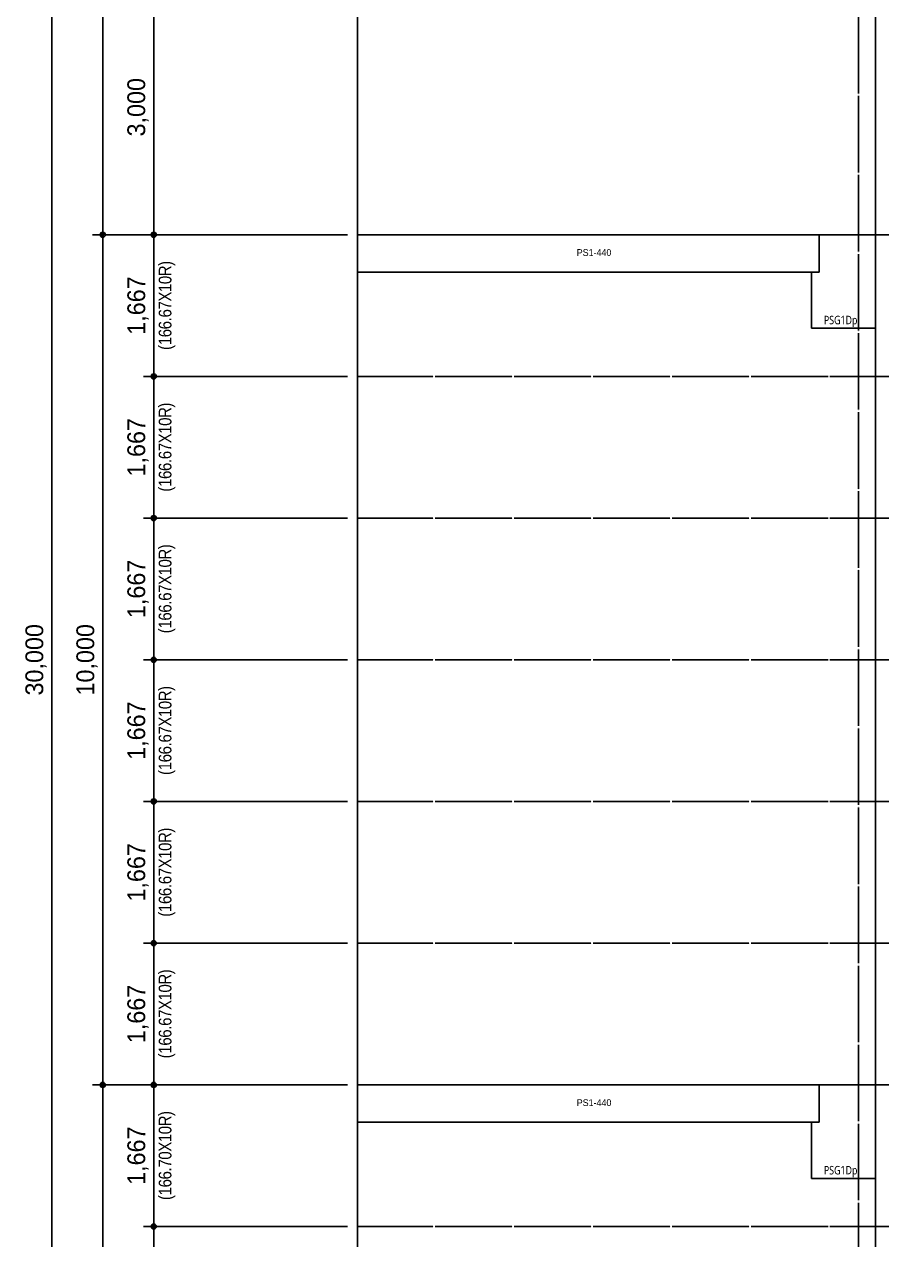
# Model space of a CAD drawing. Header units: millimetres. Extents: x 11948722 to 13111668, y -10771712 to -10232988.
# Drawn here: x 12635847 to 12645941, y -10483525 to -10469229 of the extents above; entities that cross this region are included whole.
import ezdxf
from ezdxf.enums import TextEntityAlignment as Align

# ---------------------------------------------------------------- set-up
doc = ezdxf.new("R2010")
doc.units = ezdxf.units.MM
doc.header["$LTSCALE"] = 150
doc.header["$MEASUREMENT"] = 0
doc.linetypes.add('CEN', pattern=[6.2, 6, -0.1, 0, -0.1])
doc.layers.get('0').update_dxf_attribs({"linetype": 'CONTINUOUS'})
doc.layers.get('Defpoints').update_dxf_attribs({"color": 117, "linetype": 'CONTINUOUS'})
for name, color, linetype in [('A-중심선', 10, 'CEN'), ('CON-C', 2, 'CONTINUOUS'), ('Xref-계단단면도$0$3 dim0', 7, 'CONTINUOUS')]:
    doc.layers.add(name, color=color, linetype=linetype)
doc.styles.get("Standard").update_dxf_attribs({"font": 'NanumGothic.ttf'})
doc.styles.add('Xref-계단단면도$0$나눔고딕 Se', font='')
doc.styles.add('Xref-계단단면도$0$돋움', font='')
doc.styles.get('Xref-계단단면도$0$나눔고딕 Se').set_extended_font_data('Dotum')
doc.styles.get('Xref-계단단면도$0$돋움').set_extended_font_data('Dotum')
doc.dimstyles.new('Xref-계단단면도$0$A1-100', dxfattribs={"dimtxt": 3, "dimasz": 1, "dimexe": 2, "dimexo": 2, "dimgap": 1, "dimtad": 1, "dimdec": 0, "dimzin": 12, "dimdsep": 46, "dimlunit": 6, "dimtxsty": 'Xref-계단단면도$0$나눔고딕 Se', "dimblk1": 'Xref-계단단면도$0$DIMDOT', "dimblk2": 'Xref-계단단면도$0$DIMDOT', "dimsah": 1, "dimcen": -1, "dimdle": 2, "dimclrd": 256, "dimclre": 256, "dimclrt": 3, "dimadec": 0, "dimazin": 0, "dimtfac": 1, "dimtdec": 0, "dimtix": 1, "dimtmove": 2, "dimatfit": 3, "dimldrblk": 'Xref-계단단면도$0$DIMDOT', "dimfxl": 1, "dimtvp": 1, "dimtolj": 1, "dimtzin": 12, "dimlwd": -1, "dimlwe": -1, "dimarcsym": 0})

# ---------------------------------------------------------------- blocks, each defined once
blk = doc.blocks.new('Xref-계단단면도$0$DIMDOT')
at = {"color": 0}
blk.add_line((-2, 0), (2, 0), dxfattribs=at)
for radius in [0.5, 0.25]:
    blk.add_circle((0, 0), radius, dxfattribs=at)
blk = doc.blocks.new('*D433')
at = {"layer": 'Defpoints', "color": 0, "ltscale": 1200}
for p in [(12636171, -10461704), (12639771, -10461704), (12639771, -10491704)]:
    blk.add_point(p, dxfattribs=at)
at = {"layer": 'Xref-계단단면도$0$3 dim0'}
for p, q in [((12639651, -10461704), (12636051, -10461704)), ((12636171, -10491644), (12636171, -10461764)), ((12639651, -10491704), (12636051, -10491704))]:
    blk.add_line(p, q, dxfattribs=at)
at = {"layer": 'Xref-계단단면도$0$3 dim0', "ltscale": 1200, "xscale": 60, "yscale": 60, "zscale": 60}
for p, rotation in [((12636171, -10461704), 90), ((12636171, -10491704), 270)]:
    blk.add_blockref('Xref-계단단면도$0$DIMDOT', p, dxfattribs=dict(at, rotation=rotation))
at = {"layer": 'Xref-계단단면도$0$3 dim0', "color": 3, "ltscale": 1200, "insert": (12635985, -10476704), "char_height": 210, "attachment_point": 5, "rotation": 90, "style": 'Xref-계단단면도$0$나눔고딕 Se'}
blk.add_mtext('\\A1;30,000', dxfattribs=at)
blk = doc.blocks.new('*D435')
at = {"layer": 'Defpoints', "color": 0, "ltscale": 1200}
for p in [(12636771, -10461704), (12639771, -10461704), (12639771, -10471704)]:
    blk.add_point(p, dxfattribs=at)
at = {"layer": 'Xref-계단단면도$0$3 dim0'}
for p, q in [((12639651, -10461704), (12636651, -10461704)), ((12636771, -10471644), (12636771, -10461764)), ((12639651, -10471704), (12636651, -10471704))]:
    blk.add_line(p, q, dxfattribs=at)
at = {"layer": 'Xref-계단단면도$0$3 dim0', "ltscale": 1200, "xscale": 60, "yscale": 60, "zscale": 60}
for p, rotation in [((12636771, -10461704), 90), ((12636771, -10471704), 270)]:
    blk.add_blockref('Xref-계단단면도$0$DIMDOT', p, dxfattribs=dict(at, rotation=rotation))
at = {"layer": 'Xref-계단단면도$0$3 dim0', "color": 3, "ltscale": 1200, "insert": (12636585, -10466704), "char_height": 210, "attachment_point": 5, "rotation": 90, "style": 'Xref-계단단면도$0$나눔고딕 Se'}
blk.add_mtext('\\A1;10,000', dxfattribs=at)
blk = doc.blocks.new('*D440')
at = {"layer": 'Defpoints', "color": 0, "ltscale": 1200}
for p in [(12636771, -10481704), (12639771, -10481704), (12639771, -10491704)]:
    blk.add_point(p, dxfattribs=at)
at = {"layer": 'Xref-계단단면도$0$3 dim0'}
for p, q in [((12639651, -10481704), (12636651, -10481704)), ((12636771, -10491644), (12636771, -10481764)), ((12639651, -10491704), (12636651, -10491704))]:
    blk.add_line(p, q, dxfattribs=at)
at = {"layer": 'Xref-계단단면도$0$3 dim0', "ltscale": 1200, "xscale": 60, "yscale": 60, "zscale": 60}
for p, rotation in [((12636771, -10481704), 90), ((12636771, -10491704), 270)]:
    blk.add_blockref('Xref-계단단면도$0$DIMDOT', p, dxfattribs=dict(at, rotation=rotation))
at = {"layer": 'Xref-계단단면도$0$3 dim0', "color": 3, "ltscale": 1200, "insert": (12636585, -10486704), "char_height": 210, "attachment_point": 5, "rotation": 90, "style": 'Xref-계단단면도$0$나눔고딕 Se'}
blk.add_mtext('\\A1;10,000', dxfattribs=at)
blk = doc.blocks.new('*D443')
at = {"layer": 'Defpoints', "color": 0, "ltscale": 1200}
for p in [(12636771, -10471704), (12639771, -10471704), (12639771, -10481704)]:
    blk.add_point(p, dxfattribs=at)
at = {"layer": 'Xref-계단단면도$0$3 dim0'}
for p, q in [((12639651, -10471704), (12636651, -10471704)), ((12636771, -10481644), (12636771, -10471764)), ((12639651, -10481704), (12636651, -10481704))]:
    blk.add_line(p, q, dxfattribs=at)
at = {"layer": 'Xref-계단단면도$0$3 dim0', "ltscale": 1200, "xscale": 60, "yscale": 60, "zscale": 60}
for p, rotation in [((12636771, -10471704), 90), ((12636771, -10481704), 270)]:
    blk.add_blockref('Xref-계단단면도$0$DIMDOT', p, dxfattribs=dict(at, rotation=rotation))
at = {"layer": 'Xref-계단단면도$0$3 dim0', "color": 3, "ltscale": 1200, "insert": (12636585, -10476704), "char_height": 210, "attachment_point": 5, "rotation": 90, "style": 'Xref-계단단면도$0$나눔고딕 Se'}
blk.add_mtext('\\A1;10,000', dxfattribs=at)
blk = doc.blocks.new('*D426')
at = {"layer": 'Defpoints', "color": 0, "ltscale": 1200}
for p in [(12637371, -10468704), (12639771, -10468704), (12639771, -10471704)]:
    blk.add_point(p, dxfattribs=at)
at = {"layer": 'Xref-계단단면도$0$3 dim0'}
for p, q in [((12639651, -10468704), (12637251, -10468704)), ((12637371, -10471644), (12637371, -10468764)), ((12639651, -10471704), (12637251, -10471704))]:
    blk.add_line(p, q, dxfattribs=at)
at = {"layer": 'Xref-계단단면도$0$3 dim0', "ltscale": 1200, "xscale": 60, "yscale": 60, "zscale": 60}
for p, rotation in [((12637371, -10468704), 90), ((12637371, -10471704), 270)]:
    blk.add_blockref('Xref-계단단면도$0$DIMDOT', p, dxfattribs=dict(at, rotation=rotation))
at = {"layer": 'Xref-계단단면도$0$3 dim0', "color": 3, "ltscale": 1200, "insert": (12637185, -10470204), "char_height": 210, "attachment_point": 5, "rotation": 90, "style": 'Xref-계단단면도$0$나눔고딕 Se'}
blk.add_mtext('\\A1;3,000', dxfattribs=at)
blk = doc.blocks.new('*D447')
at = {"layer": 'Defpoints', "color": 0, "ltscale": 1200}
for p in [(12639771, -10480037), (12637371, -10481704), (12639771, -10481704)]:
    blk.add_point(p, dxfattribs=at)
at = {"layer": 'Xref-계단단면도$0$3 dim0'}
for p, q in [((12639651, -10480037), (12637251, -10480037)), ((12637371, -10480097), (12637371, -10481644)), ((12639651, -10481704), (12637251, -10481704))]:
    blk.add_line(p, q, dxfattribs=at)
at = {"layer": 'Xref-계단단면도$0$3 dim0', "ltscale": 1200, "xscale": 60, "yscale": 60, "zscale": 60}
for p, rotation in [((12637371, -10480037), 90), ((12637371, -10481704), 270)]:
    blk.add_blockref('Xref-계단단면도$0$DIMDOT', p, dxfattribs=dict(at, rotation=rotation))
at = {"layer": 'Xref-계단단면도$0$3 dim0', "color": 3, "ltscale": 1200, "char_height": 210, "attachment_point": 5, "rotation": 90, "style": 'Xref-계단단면도$0$나눔고딕 Se'}
for s, insert in [('\\H0.714286x;\\W0.9;\\T0.95;(166.67X10R)', (12637527, -10480870)), ('\\A1;1,667', (12637185, -10480870))]:
    blk.add_mtext(s, dxfattribs=dict(at, insert=insert))
blk = doc.blocks.new('*D448')
at = {"layer": 'Defpoints', "color": 0, "ltscale": 1200}
for p in [(12639771, -10481704), (12637371, -10483370), (12639771, -10483370)]:
    blk.add_point(p, dxfattribs=at)
at = {"layer": 'Xref-계단단면도$0$3 dim0'}
for p, q in [((12639651, -10481704), (12637251, -10481704)), ((12637371, -10481764), (12637371, -10483310)), ((12639651, -10483370), (12637251, -10483370))]:
    blk.add_line(p, q, dxfattribs=at)
at = {"layer": 'Xref-계단단면도$0$3 dim0', "ltscale": 1200, "xscale": 60, "yscale": 60, "zscale": 60}
for p, rotation in [((12637371, -10481704), 90), ((12637371, -10483370), 270)]:
    blk.add_blockref('Xref-계단단면도$0$DIMDOT', p, dxfattribs=dict(at, rotation=rotation))
at = {"layer": 'Xref-계단단면도$0$3 dim0', "color": 3, "ltscale": 1200, "char_height": 210, "attachment_point": 5, "rotation": 90, "style": 'Xref-계단단면도$0$나눔고딕 Se'}
for s, insert in [('{\\H0.71429x;\\W0.9;\\T0.95;(166.70X10R)}', (12637527, -10482537)), ('\\A1;1,667', (12637185, -10482537))]:
    blk.add_mtext(s, dxfattribs=dict(at, insert=insert))
blk = doc.blocks.new('*D449')
at = {"layer": 'Defpoints', "color": 0, "ltscale": 1200}
for p in [(12639771, -10478370), (12637371, -10480037), (12639771, -10480037)]:
    blk.add_point(p, dxfattribs=at)
at = {"layer": 'Xref-계단단면도$0$3 dim0'}
for p, q in [((12639651, -10478370), (12637251, -10478370)), ((12637371, -10478430), (12637371, -10479977)), ((12639651, -10480037), (12637251, -10480037))]:
    blk.add_line(p, q, dxfattribs=at)
at = {"layer": 'Xref-계단단면도$0$3 dim0', "ltscale": 1200, "xscale": 60, "yscale": 60, "zscale": 60}
for p, rotation in [((12637371, -10478370), 90), ((12637371, -10480037), 270)]:
    blk.add_blockref('Xref-계단단면도$0$DIMDOT', p, dxfattribs=dict(at, rotation=rotation))
at = {"layer": 'Xref-계단단면도$0$3 dim0', "color": 3, "ltscale": 1200, "char_height": 210, "attachment_point": 5, "rotation": 90, "style": 'Xref-계단단면도$0$나눔고딕 Se'}
for s, insert in [('\\H0.714286x;\\W0.9;\\T0.95;(166.67X10R)', (12637527, -10479204)), ('\\A1;1,667', (12637185, -10479204))]:
    blk.add_mtext(s, dxfattribs=dict(at, insert=insert))
blk = doc.blocks.new('*D450')
at = {"layer": 'Defpoints', "color": 0, "ltscale": 1200}
for p in [(12639771, -10476704), (12637371, -10478370), (12639771, -10478370)]:
    blk.add_point(p, dxfattribs=at)
at = {"layer": 'Xref-계단단면도$0$3 dim0'}
for p, q in [((12639651, -10476704), (12637251, -10476704)), ((12637371, -10476764), (12637371, -10478310)), ((12639651, -10478370), (12637251, -10478370))]:
    blk.add_line(p, q, dxfattribs=at)
at = {"layer": 'Xref-계단단면도$0$3 dim0', "ltscale": 1200, "xscale": 60, "yscale": 60, "zscale": 60}
for p, rotation in [((12637371, -10476704), 90), ((12637371, -10478370), 270)]:
    blk.add_blockref('Xref-계단단면도$0$DIMDOT', p, dxfattribs=dict(at, rotation=rotation))
at = {"layer": 'Xref-계단단면도$0$3 dim0', "color": 3, "ltscale": 1200, "char_height": 210, "attachment_point": 5, "rotation": 90, "style": 'Xref-계단단면도$0$나눔고딕 Se'}
for s, insert in [('\\H0.714286x;\\W0.9;\\T0.95;(166.67X10R)', (12637527, -10477537)), ('\\A1;1,667', (12637185, -10477537))]:
    blk.add_mtext(s, dxfattribs=dict(at, insert=insert))
blk = doc.blocks.new('*D451')
at = {"layer": 'Defpoints', "color": 0, "ltscale": 1200}
for p in [(12639771, -10475037), (12637371, -10476704), (12639771, -10476704)]:
    blk.add_point(p, dxfattribs=at)
at = {"layer": 'Xref-계단단면도$0$3 dim0'}
for p, q in [((12639651, -10475037), (12637251, -10475037)), ((12637371, -10475097), (12637371, -10476644)), ((12639651, -10476704), (12637251, -10476704))]:
    blk.add_line(p, q, dxfattribs=at)
at = {"layer": 'Xref-계단단면도$0$3 dim0', "ltscale": 1200, "xscale": 60, "yscale": 60, "zscale": 60}
for p, rotation in [((12637371, -10475037), 90), ((12637371, -10476704), 270)]:
    blk.add_blockref('Xref-계단단면도$0$DIMDOT', p, dxfattribs=dict(at, rotation=rotation))
at = {"layer": 'Xref-계단단면도$0$3 dim0', "color": 3, "ltscale": 1200, "char_height": 210, "attachment_point": 5, "rotation": 90, "style": 'Xref-계단단면도$0$나눔고딕 Se'}
for s, insert in [('\\H0.714286x;\\W0.9;\\T0.95;(166.67X10R)', (12637527, -10475870)), ('\\A1;1,667', (12637185, -10475870))]:
    blk.add_mtext(s, dxfattribs=dict(at, insert=insert))
blk = doc.blocks.new('*D452')
at = {"layer": 'Defpoints', "color": 0, "ltscale": 1200}
for p in [(12639771, -10473370), (12637371, -10475037), (12639771, -10475037)]:
    blk.add_point(p, dxfattribs=at)
at = {"layer": 'Xref-계단단면도$0$3 dim0'}
for p, q in [((12639651, -10473370), (12637251, -10473370)), ((12637371, -10473430), (12637371, -10474977)), ((12639651, -10475037), (12637251, -10475037))]:
    blk.add_line(p, q, dxfattribs=at)
at = {"layer": 'Xref-계단단면도$0$3 dim0', "ltscale": 1200, "xscale": 60, "yscale": 60, "zscale": 60}
for p, rotation in [((12637371, -10473370), 90), ((12637371, -10475037), 270)]:
    blk.add_blockref('Xref-계단단면도$0$DIMDOT', p, dxfattribs=dict(at, rotation=rotation))
at = {"layer": 'Xref-계단단면도$0$3 dim0', "color": 3, "ltscale": 1200, "char_height": 210, "attachment_point": 5, "rotation": 90, "style": 'Xref-계단단면도$0$나눔고딕 Se'}
for s, insert in [('\\H0.714286x;\\W0.9;\\T0.95;(166.67X10R)', (12637527, -10474204)), ('\\A1;1,667', (12637185, -10474204))]:
    blk.add_mtext(s, dxfattribs=dict(at, insert=insert))
blk = doc.blocks.new('*D453')
at = {"layer": 'Defpoints', "color": 0, "ltscale": 1200}
for p in [(12639771, -10471704), (12637371, -10473370), (12639771, -10473370)]:
    blk.add_point(p, dxfattribs=at)
at = {"layer": 'Xref-계단단면도$0$3 dim0'}
for p, q in [((12639651, -10471704), (12637251, -10471704)), ((12637371, -10471764), (12637371, -10473310)), ((12639651, -10473370), (12637251, -10473370))]:
    blk.add_line(p, q, dxfattribs=at)
at = {"layer": 'Xref-계단단면도$0$3 dim0', "ltscale": 1200, "xscale": 60, "yscale": 60, "zscale": 60}
for p, rotation in [((12637371, -10471704), 90), ((12637371, -10473370), 270)]:
    blk.add_blockref('Xref-계단단면도$0$DIMDOT', p, dxfattribs=dict(at, rotation=rotation))
at = {"layer": 'Xref-계단단면도$0$3 dim0', "color": 3, "ltscale": 1200, "char_height": 210, "attachment_point": 5, "rotation": 90, "style": 'Xref-계단단면도$0$나눔고딕 Se'}
for s, insert in [('\\H0.714286x;\\W0.9;\\T0.95;(166.67X10R)', (12637527, -10472537)), ('\\A1;1,667', (12637185, -10472537))]:
    blk.add_mtext(s, dxfattribs=dict(at, insert=insert))
blk = doc.blocks.new('*D852')
at = {"layer": 'Defpoints', "color": 0, "ltscale": 1200}
for p in [(12639771, -10483370), (12637371, -10485037), (12639771, -10485037)]:
    blk.add_point(p, dxfattribs=at)
at = {"layer": 'Xref-계단단면도$0$3 dim0'}
for p, q in [((12639651, -10483370), (12637251, -10483370)), ((12637371, -10483430), (12637371, -10484977)), ((12639651, -10485037), (12637251, -10485037))]:
    blk.add_line(p, q, dxfattribs=at)
at = {"layer": 'Xref-계단단면도$0$3 dim0', "ltscale": 1200, "xscale": 60, "yscale": 60, "zscale": 60}
for p, rotation in [((12637371, -10483370), 90), ((12637371, -10485037), 270)]:
    blk.add_blockref('Xref-계단단면도$0$DIMDOT', p, dxfattribs=dict(at, rotation=rotation))
at = {"layer": 'Xref-계단단면도$0$3 dim0', "color": 3, "ltscale": 1200, "char_height": 210, "attachment_point": 5, "rotation": 90, "style": 'Xref-계단단면도$0$나눔고딕 Se'}
for s, insert in [('{\\H0.71429x;\\W0.9;\\T0.95;(166.70X10R)}', (12637527, -10484204)), ('\\A1;1,667', (12637185, -10484204))]:
    blk.add_mtext(s, dxfattribs=dict(at, insert=insert))
blk = doc.blocks.new('PSG1Dp')
at = {"layer": 'CON-C', "ltscale": 1200}
for p, q in [((-285, 1100), (-285, 660)), ((-285, 1100), (375, 1100)), ((375, 1100), (375, 0)), ((-375, 660), (-375, 0)), ((-375, 660), (-285, 660)), ((-375, 0), (375, 0))]:
    blk.add_line(p, q, dxfattribs=at)
at = {"layer": 'Defpoints', "color": 1, "width": 0.8}
blk.add_text('PSG1Dp', height=99.8, dxfattribs=at).set_placement((-231, 96), align=Align.MIDDLE_LEFT)

msp = doc.modelspace()

# ---------------------------------------------------------------- linework, layer by layer
at = {"layer": 'A-중심선'}
for p, q in [((12645665.8, -10505384.5), (12645665.8, -10458703.5)), ((12657396.5, -10471703.5), (12639770.5, -10471703.5)), ((12657396.5, -10473370.2), (12639770.5, -10473370.2)), ((12657396.5, -10475036.9), (12639770.5, -10475036.9)), ((12657396.5, -10476703.5), (12639770.5, -10476703.5)), ((12657396.5, -10478370.2), (12639770.5, -10478370.2)), ((12657396.5, -10480036.9), (12639770.5, -10480036.9)), ((12657396.5, -10481703.5), (12639770.5, -10481703.5)), ((12657396.5, -10483370.2), (12639770.5, -10483370.2))]:
    msp.add_line(p, q, dxfattribs=at)
at = {"layer": 'CON-C', "ltscale": 1200}
msp.add_line((12645865.8, -10461953.5), (12645865.8, -10501943.5), dxfattribs=at)
for points in [[(12645205.8, -10471703.5), (12639770.5, -10471703.5)], [(12645205.8, -10472143.5), (12639770.5, -10472143.5)], [(12645205.8, -10481703.5), (12639770.5, -10481703.5)], [(12645205.8, -10482143.5), (12639770.5, -10482143.5)]]:
    msp.add_lwpolyline(points, dxfattribs=at)
at = {"layer": 'Defpoints', "ltscale": 1200}
msp.add_lwpolyline([(12639770.5, -10458703.5), (12657396.5, -10458703.5), (12657396.5, -10505384.5), (12639770.5, -10505384.5)], close=True, dxfattribs=at)

# ---------------------------------------------------------------- block references
at = {"layer": 'CON-C', "ltscale": 1200}
for p in [(12645490.8, -10472803.5), (12645490.8, -10482803.5)]:
    msp.add_blockref('PSG1Dp', p, dxfattribs=at)

# ---------------------------------------------------------------- texts
at = {"layer": 'Defpoints', "style": 'Xref-계단단면도$0$돋움'}
for p in [(12642350.9, -10471953.5), (12642350.9, -10481953.5)]:
    msp.add_text('PS1-440', height=80, dxfattribs=at).set_placement(p)

# ---------------------------------------------------------------- dimensions: what is measured, and where the dimension line sits
at = {"layer": 'Xref-계단단면도$0$3 dim0'}
for base, p1, p2, angle, picture, middle in [((12636170.5, -10461703.5), (12639770.5, -10491703.5), (12639770.5, -10461703.5), 90, '*D433', (12635985.1, -10476703.5)), ((12636770.5, -10461703.5), (12639770.5, -10471703.5), (12639770.5, -10461703.5), 270, '*D435', (12636585.1, -10466703.5)), ((12637370.5, -10468703.5), (12639770.5, -10471703.5), (12639770.5, -10468703.5), 270, '*D426', (12637185.1, -10470203.5)), ((12636770.5, -10471703.5), (12639770.5, -10481703.5), (12639770.5, -10471703.5), 270, '*D443', (12636585.1, -10476703.5)), ((12636770.5, -10481703.5), (12639770.5, -10491703.5), (12639770.5, -10481703.5), 270, '*D440', (12636585.1, -10486703.5))]:
    dim = msp.add_linear_dim(base=base, p1=p1, p2=p2, angle=angle, dimstyle='Xref-계단단면도$0$A1-100', override={"dimscale": 60, "dimtxt": 3.5}, dxfattribs=at)
    dim.commit()
    dim.dimension.update_dxf_attribs({"geometry": picture, "text_midpoint": middle})
for base, p1, p2, text, picture, middle in [((12637370.5, -10473370.2), (12639770.5, -10471703.5), (12639770.5, -10473370.2), '<>\\X\\H0.714286x;\\W0.9;\\T0.95;(166.67X10R)', '*D453', (12637370.5, -10472536.9)), ((12637370.5, -10475036.9), (12639770.5, -10473370.2), (12639770.5, -10475036.9), '<>\\X\\H0.714286x;\\W0.9;\\T0.95;(166.67X10R)', '*D452', (12637370.5, -10474203.5)), ((12637370.5, -10476703.5), (12639770.5, -10475036.9), (12639770.5, -10476703.5), '<>\\X\\H0.714286x;\\W0.9;\\T0.95;(166.67X10R)', '*D451', (12637370.5, -10475870.2)), ((12637370.5, -10478370.2), (12639770.5, -10476703.5), (12639770.5, -10478370.2), '<>\\X\\H0.714286x;\\W0.9;\\T0.95;(166.67X10R)', '*D450', (12637370.5, -10477536.9)), ((12637370.5, -10480036.9), (12639770.5, -10478370.2), (12639770.5, -10480036.9), '<>\\X\\H0.714286x;\\W0.9;\\T0.95;(166.67X10R)', '*D449', (12637370.5, -10479203.5)), ((12637370.5, -10481703.5), (12639770.5, -10480036.9), (12639770.5, -10481703.5), '<>\\X\\H0.714286x;\\W0.9;\\T0.95;(166.67X10R)', '*D447', (12637370.5, -10480870.2)), ((12637370.5, -10483370.2), (12639770.5, -10481703.5), (12639770.5, -10483370.2), '<>\\X{\\H0.71429x;\\W0.9;\\T0.95;(166.70X10R)}', '*D448', (12637370.5, -10482536.9)), ((12637370.5, -10485036.9), (12639770.5, -10483370.2), (12639770.5, -10485036.9), '<>\\X{\\H0.71429x;\\W0.9;\\T0.95;(166.70X10R)}', '*D852', (12637370.5, -10484203.5))]:
    dim = msp.add_linear_dim(base=base, p1=p1, p2=p2, angle=270, text=text, dimstyle='Xref-계단단면도$0$A1-100', override={"dimscale": 60, "dimtxt": 3.5, "dimtxsty": 'Xref-계단단면도$0$나눔고딕 Se', "dimblk1": 'Xref-계단단면도$0$DIMDOT', "dimblk2": 'Xref-계단단면도$0$DIMDOT'}, dxfattribs=at)
    dim.commit()
    dim.dimension.update_dxf_attribs({"geometry": picture, "text_midpoint": middle})

doc.saveas('drawing.dxf')
